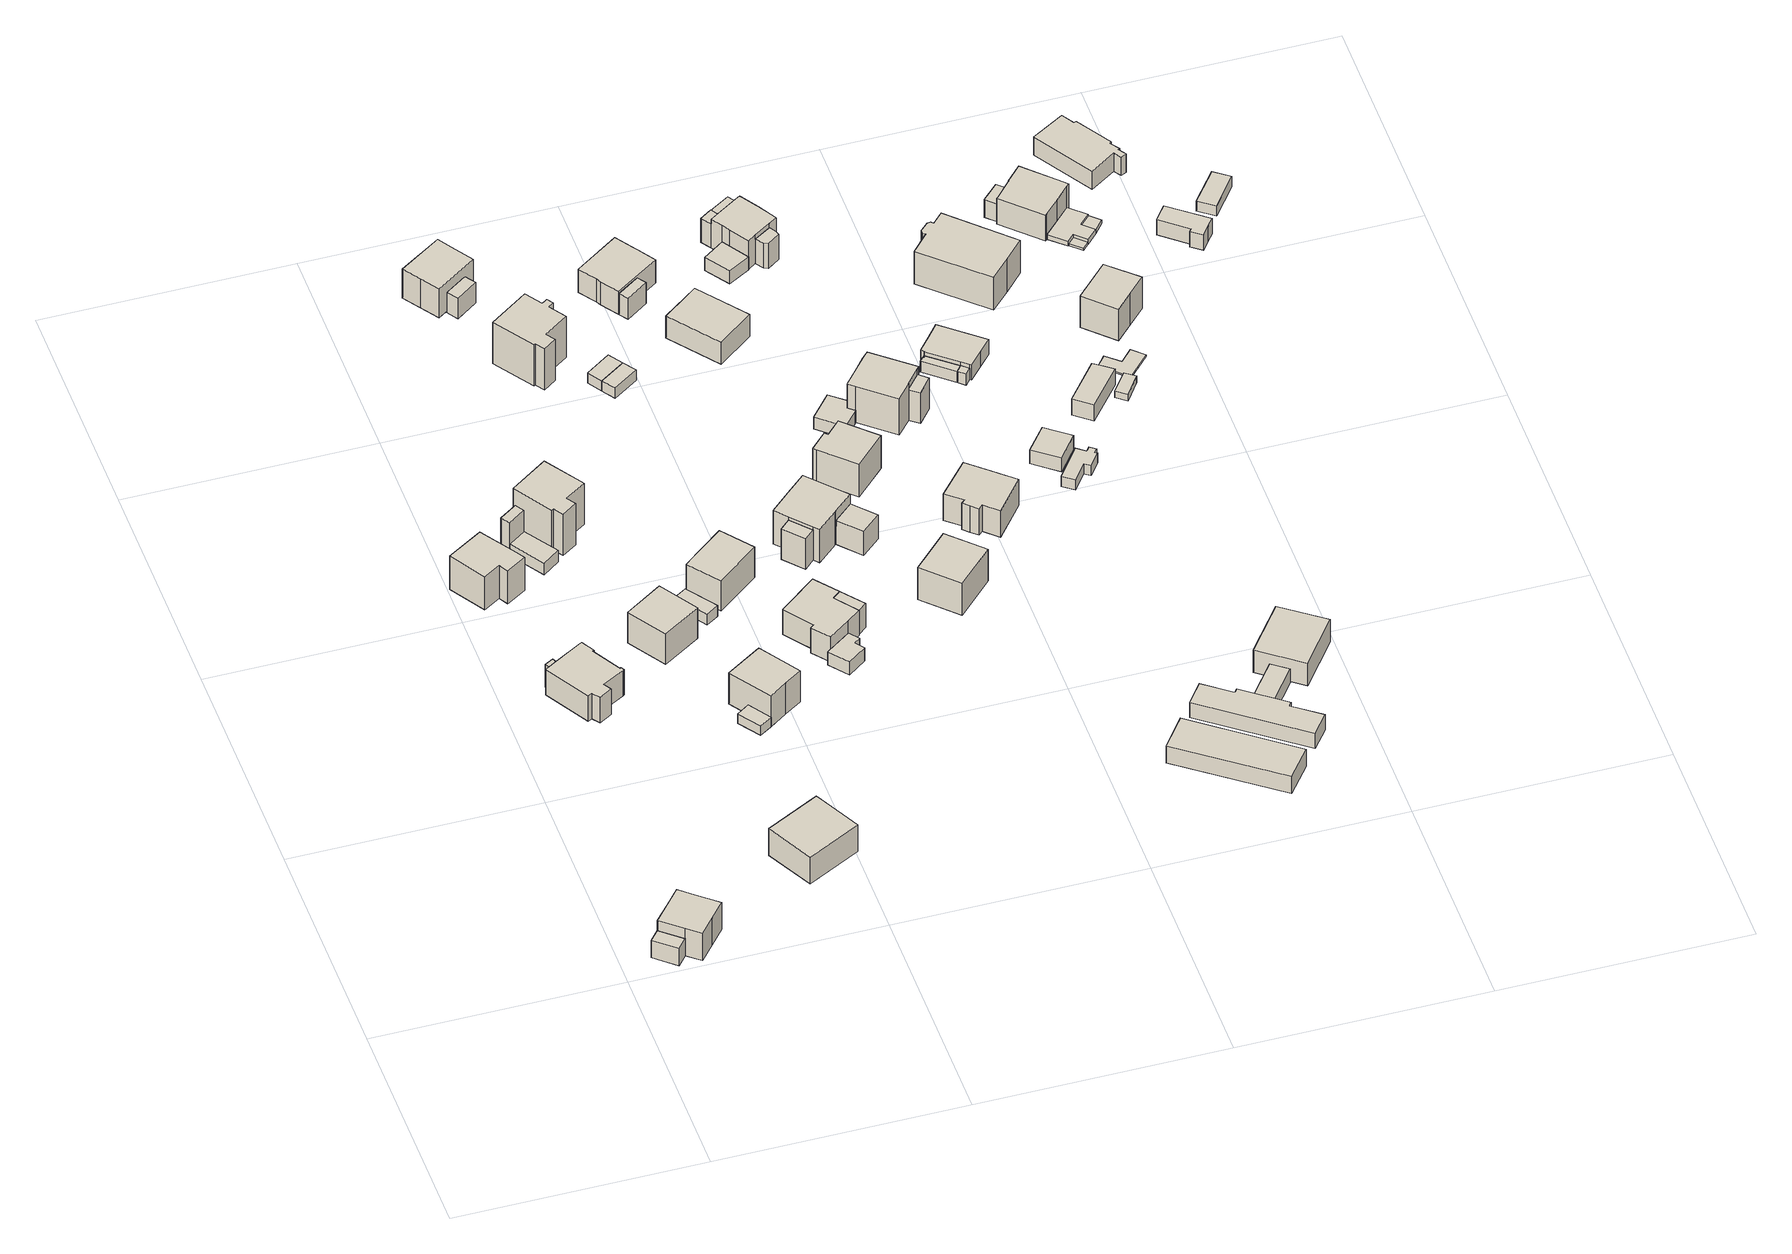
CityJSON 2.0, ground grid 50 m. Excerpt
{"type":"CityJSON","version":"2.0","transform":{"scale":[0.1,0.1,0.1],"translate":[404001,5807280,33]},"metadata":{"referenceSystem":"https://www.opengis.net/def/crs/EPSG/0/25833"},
"CityObjects":{
"building1":{"type":"Building","attributes":{"Gemeindeschluessel":"11000009","function":"31001_1010"},"address":[{"country":"Germany","locality":"Berlin","thoroughfareNumber":"41","thoroughfareName":"Birkheidering"}],"children":["building1-1","building1-2"]},
"building1-1":{"type":"BuildingPart","attributes":{"BezugspunktDach":"2200","measuredHeight":9.23,"storeysAboveGround":1},"parents":["building1"],"geometry":[{"type":"MultiSurface","lod":"1","boundaries":[[[0,1,2,3,4,5,6,7,8]],[[9,10,11,12,13,14,15,16,17]],[[9,17,8,7]],[[10,9,7,6]],[[11,10,6,5]],[[12,11,5,4]],[[13,12,4,3]],[[14,13,3,2]],[[15,14,2,1]],[[16,15,1,0]],[[18,19,0,8]],[[17,16,19,18]]]}]},
"building1-2":{"type":"BuildingPart","attributes":{"BezugspunktDach":"2200","measuredHeight":4.32,"storeysAboveGround":1},"parents":["building1"],"geometry":[{"type":"Solid","lod":"1","boundaries":[[[[20,19,18,21]],[[17,16,22,23]],[[17,23,21,18]],[[22,16,19,20]],[[23,22,20,21]],[[18,19,16,17]]]]}]},
"building2":{"type":"Building","attributes":{"Gemeindeschluessel":"11000009","BezugspunktDach":"2200","function":"51009_1610","measuredHeight":4.04,"storeysAboveGround":0},"address":[{"country":"Germany","locality":"Berlin"}],"geometry":[{"type":"Solid","lod":"1","boundaries":[[[[24,25,26,27]],[[28,29,30,31]],[[28,31,27,26]],[[29,28,26,25]],[[30,29,25,24]],[[31,30,24,27]]]]}]},
"building3":{"type":"Building","attributes":{"Gemeindeschluessel":"11000009","function":"31001_1010"},"address":[{"country":"Germany","locality":"Berlin","thoroughfareNumber":"35","thoroughfareName":"Birkheidering"}],"children":["building3-1","building3-2"]},
"building3-1":{"type":"BuildingPart","attributes":{"BezugspunktDach":"2200","measuredHeight":8.77,"storeysAboveGround":2},"parents":["building3"],"geometry":[{"type":"MultiSurface","lod":"1","boundaries":[[[32,33,34,35,36,37,38,39,40,41,42,43,44,45,46,47]],[[48,49,50,51,52,53,54,55,56,57,58,59,60,61,62,63]],[[64,65,48,63,47,46]],[[66,64,46,45]],[[49,48,65,67]],[[50,49,45,44]],[[51,50,44,43]],[[52,51,43,42]],[[53,52,42,41]],[[54,53,41,40]],[[55,54,40,39]],[[56,55,39,38]],[[57,56,38,37]],[[58,57,37,36]],[[59,58,36,35]],[[60,59,35,34]],[[61,60,34,33]],[[62,61,33,32]],[[63,62,32,47]]]}]},
"building3-2":{"type":"BuildingPart","attributes":{"BezugspunktDach":"2200","measuredHeight":5.6,"storeysAboveGround":2},"parents":["building3"],"geometry":[{"type":"Solid","lod":"1","boundaries":[[[[64,66,68,69]],[[70,67,65,71]],[[70,71,69,68]],[[67,70,68,66]],[[71,65,64,69]],[[65,67,66,64]]]]}]},
"building4":{"type":"Building","attributes":{"Gemeindeschluessel":"11000009","BezugspunktDach":"2200","function":"31001_1010","measuredHeight":9.85,"storeysAboveGround":2},"address":[{"country":"Germany","locality":"Berlin","thoroughfareNumber":"36","thoroughfareName":"Birkheidering"}],"geometry":[{"type":"Solid","lod":"1","boundaries":[[[[72,73,74,75,76,77,78]],[[79,80,81,82,83,84,85]],[[79,85,78,77]],[[80,79,77,76]],[[81,80,76,75]],[[82,81,75,74]],[[83,82,74,73]],[[84,83,73,72]],[[85,84,72,78]]]]}]},
"building5":{"type":"Building","attributes":{"Gemeindeschluessel":"11000009","BezugspunktDach":"2200","function":"31001_1010","measuredHeight":6.63,"storeysAboveGround":2},"address":[{"country":"Germany","locality":"Berlin","thoroughfareNumber":"39","thoroughfareName":"Birkheidering"}],"geometry":[{"type":"Solid","lod":"1","boundaries":[[[[86,87,88,89]],[[90,91,92,93]],[[90,93,89,88]],[[91,90,88,87]],[[92,91,87,86]],[[93,92,86,89]]]]}]},
"building6":{"type":"Building","attributes":{"Gemeindeschluessel":"11000009","BezugspunktDach":"2200","function":"51009_1610","measuredHeight":8.14,"storeysAboveGround":0},"address":[{"country":"Germany","locality":"Berlin"}],"geometry":[{"type":"Solid","lod":"1","boundaries":[[[[94,95,96,97]],[[98,99,100,101]],[[98,101,97,96]],[[99,98,96,95]],[[100,99,95,94]],[[101,100,94,97]]]]}]},
"building7":{"type":"Building","attributes":{"Gemeindeschluessel":"11000009","BezugspunktDach":"2200","function":"31001_2000","measuredHeight":2.88,"storeysAboveGround":1},"address":[{"country":"Germany","locality":"Berlin","thoroughfareNumber":"32 (1)","thoroughfareName":"Birkheidering"}],"geometry":[{"type":"Solid","lod":"1","boundaries":[[[[102,103,104,105]],[[106,107,108,109]],[[106,109,105,104]],[[107,106,104,103]],[[108,107,103,102]],[[109,108,102,105]]]]}]},
"building8":{"type":"Building","attributes":{"Gemeindeschluessel":"11000009","BezugspunktDach":"2200","function":"31001_1010","measuredHeight":10.4,"storeysAboveGround":3},"address":[{"country":"Germany","locality":"Berlin","thoroughfareNumber":"32","thoroughfareName":"Birkheidering"},{"country":"Germany","locality":"Berlin","thoroughfareNumber":"34","thoroughfareName":"Steinbindeweg"}],"geometry":[{"type":"Solid","lod":"1","boundaries":[[[[110,111,112,113,114,115,116,117]],[[118,119,120,121,122,123,124,125]],[[118,125,117,116]],[[119,118,116,115]],[[120,119,115,114]],[[121,120,114,113]],[[122,121,113,112]],[[123,122,112,111]],[[124,123,111,110]],[[125,124,110,117]]]]}]},
"building9":{"type":"Building","attributes":{"Gemeindeschluessel":"11000009","BezugspunktDach":"2200","function":"31001_1010","measuredHeight":8.31,"storeysAboveGround":2},"address":[{"country":"Germany","locality":"Berlin","thoroughfareNumber":"33A","thoroughfareName":"Birkheidering"}],"geometry":[{"type":"Solid","lod":"1","boundaries":[[[[126,127,128,129]],[[130,131,132,133]],[[130,133,129,128]],[[131,130,128,127]],[[132,131,127,126]],[[133,132,126,129]]]]}]},
"building10":{"type":"Building","attributes":{"Gemeindeschluessel":"11000009","BezugspunktDach":"2200","function":"31001_2000","measuredHeight":2.64,"storeysAboveGround":1},"address":[{"country":"Germany","locality":"Berlin","thoroughfareNumber":"33 (1)","thoroughfareName":"Birkheidering"}],"geometry":[{"type":"Solid","lod":"1","boundaries":[[[[134,135,136,137]],[[138,139,140,141]],[[138,141,137,136]],[[139,138,136,135]],[[140,139,135,134]],[[141,140,134,137]]]]}]},
"building11":{"type":"Building","attributes":{"Gemeindeschluessel":"11000009","BezugspunktDach":"2200","function":"31001_1010","measuredHeight":10.61,"storeysAboveGround":2},"address":[{"country":"Germany","locality":"Berlin","thoroughfareNumber":"33","thoroughfareName":"Birkheidering"}],"geometry":[{"type":"Solid","lod":"1","boundaries":[[[[142,143,144,145,146,147]],[[148,149,150,151,139,152]],[[148,152,147,146]],[[149,148,146,145]],[[150,149,145,144]],[[151,150,144,143]],[[139,151,143,142]],[[152,139,142,147]]]]}]},
"building12":{"type":"Building","attributes":{"Gemeindeschluessel":"11000009","BezugspunktDach":"2200","function":"31001_2463","measuredHeight":2.7,"storeysAboveGround":1},"address":[{"country":"Germany","locality":"Berlin","thoroughfareNumber":"31A (1)","thoroughfareName":"Birkheidering"}],"geometry":[{"type":"Solid","lod":"1","boundaries":[[[[153,154,155,156]],[[157,158,159,160]],[[157,160,156,155]],[[158,157,155,154]],[[159,158,154,153]],[[160,159,153,156]]]]}]},
"building13":{"type":"Building","attributes":{"Gemeindeschluessel":"11000009","BezugspunktDach":"2200","function":"31001_1010","measuredHeight":7.67,"storeysAboveGround":2},"address":[{"country":"Germany","locality":"Berlin","thoroughfareNumber":"31A","thoroughfareName":"Birkheidering"}],"geometry":[{"type":"Solid","lod":"1","boundaries":[[[[161,162,163,164]],[[165,166,167,168]],[[165,168,164,163]],[[166,165,163,162]],[[167,166,162,161]],[[168,167,161,164]]]]}]},
"building14":{"type":"Building","attributes":{"Gemeindeschluessel":"11000009","function":"31001_1010"},"address":[{"country":"Germany","locality":"Berlin","thoroughfareNumber":"31","thoroughfareName":"Steinbindeweg"}],"children":["building14-1","building14-2"]},
"building14-1":{"type":"BuildingPart","attributes":{"BezugspunktDach":"2200","measuredHeight":8.94,"storeysAboveGround":2},"parents":["building14"],"geometry":[{"type":"MultiSurface","lod":"1","boundaries":[[[169,170,171,172,173,174]],[[175,176,177,178,179,180]],[[175,180,174,173]],[[176,175,173,172]],[[177,176,172,171]],[[178,181,182,183,184,177,171,170]],[[179,178,170,169]],[[180,179,169,174]],[[184,183,182,181]]]}]},
"building14-2":{"type":"BuildingPart","attributes":{"BezugspunktDach":"2200","measuredHeight":5.64,"storeysAboveGround":2},"parents":["building14"],"geometry":[{"type":"MultiSurface","lod":"1","boundaries":[[[185,186,183,182]],[[187,188,189,190]],[[187,190,181,184]],[[188,187,183,186]],[[189,188,186,185]],[[190,189,185,182]],[[184,181,182,183]]]}]},
"building15":{"type":"Building","attributes":{"Gemeindeschluessel":"11000009","BezugspunktDach":"2200","function":"31001_1010","measuredHeight":10.27,"storeysAboveGround":3},"address":[{"country":"Germany","locality":"Berlin","thoroughfareNumber":"33","thoroughfareName":"Steinbindeweg"}],"geometry":[{"type":"Solid","lod":"1","boundaries":[[[[191,192,193,194,195,196,197,198,199,200,201,202]],[[203,204,205,206,207,208,209,210,211,212,213,214]],[[203,214,202,201]],[[204,203,201,200]],[[205,204,200,199]],[[206,205,199,198]],[[207,206,198,197]],[[208,207,197,196]],[[209,208,196,195]],[[210,209,195,194]],[[211,210,194,193]],[[212,211,193,192]],[[213,212,192,191]],[[214,213,191,202]]]]}]},
"building16":{"type":"Building","attributes":{"Gemeindeschluessel":"11000009","function":"31001_1010"},"address":[{"country":"Germany","locality":"Berlin","thoroughfareNumber":"31","thoroughfareName":"Birkheidering"}],"children":["building16-1","building16-2"]},
"building16-1":{"type":"BuildingPart","attributes":{"BezugspunktDach":"2200","measuredHeight":6.25,"storeysAboveGround":2},"parents":["building16"],"geometry":[{"type":"MultiSurface","lod":"1","boundaries":[[[215,216,217,218,219,220,221,222,223]],[[224,225,226,227,228,229,230,231,232]],[[224,232,223,222]],[[225,224,222,221]],[[226,225,221,220]],[[227,226,220,219]],[[228,227,219,218]],[[233,234,218,217]],[[229,228,229,235]],[[230,229,217,216]],[[231,230,216,215]],[[232,231,215,223]],[[235,229,228,234,233]]]}]},
"building16-2":{"type":"BuildingPart","attributes":{"BezugspunktDach":"2200","measuredHeight":3.3,"storeysAboveGround":2},"parents":["building16"],"geometry":[{"type":"MultiSurface","lod":"1","boundaries":[[[236,237,238,239,234,233,240]],[[229,228,241,242,243,244,245]],[[229,245,240,233]],[[241,228,234,239]],[[242,241,239,238]],[[243,242,238,237]],[[244,243,237,236]],[[245,244,236,240]],[[229,246,233,234,228]]]}]},
"building17":{"type":"Building","attributes":{"Gemeindeschluessel":"11000009","BezugspunktDach":"2200","function":"31001_2000","measuredHeight":1.28,"storeysAboveGround":1},"address":[{"country":"Germany","locality":"Berlin","thoroughfareNumber":"33 (1)","thoroughfareName":"Steinbindeweg"}],"geometry":[{"type":"Solid","lod":"1","boundaries":[[[[247,248,249,250]],[[251,252,253,254]],[[251,254,250,249]],[[252,251,249,248]],[[253,252,248,247]],[[254,253,247,250]]]]}]},
"building18":{"type":"Building","attributes":{"Gemeindeschluessel":"11000009","BezugspunktDach":"2200","function":"51009_1610","measuredHeight":5.99,"storeysAboveGround":0},"address":[{"country":"Germany","locality":"Berlin"}],"geometry":[{"type":"Solid","lod":"1","boundaries":[[[[219,255,221,220]],[[256,257,258,259]],[[256,259,220,221]],[[257,256,221,255]],[[258,257,255,219]],[[259,258,219,220]]]]}]},
"building19":{"type":"Building","attributes":{"Gemeindeschluessel":"11000009","BezugspunktDach":"2200","function":"31001_2463","measuredHeight":2.56,"storeysAboveGround":1},"address":[{"country":"Germany","locality":"Berlin","thoroughfareNumber":"33 (2)","thoroughfareName":"Steinbindeweg"}],"geometry":[{"type":"Solid","lod":"1","boundaries":[[[[260,261,262,263]],[[264,265,266,267]],[[264,267,263,262]],[[265,264,262,261]],[[266,265,261,260]],[[267,266,260,263]]]]}]},
"building20":{"type":"Building","attributes":{"Gemeindeschluessel":"11000009","BezugspunktDach":"2200","function":"31001_2463","measuredHeight":2.58,"storeysAboveGround":1},"address":[{"country":"Germany","locality":"Berlin","thoroughfareNumber":"28","thoroughfareName":"Birkheidering"}],"geometry":[{"type":"Solid","lod":"1","boundaries":[[[[268,269,261,260]],[[265,270,271,266]],[[265,266,260,261]],[[270,265,261,269]],[[271,270,269,268]],[[266,271,268,260]]]]}]},
"building21":{"type":"Building","attributes":{"Gemeindeschluessel":"11000009","function":"31001_1010"},"address":[{"country":"Germany","locality":"Berlin","thoroughfareNumber":"29","thoroughfareName":"Birkheidering"}],"children":["building21-1","building21-2","building21-3"]},
"building21-1":{"type":"BuildingPart","attributes":{"BezugspunktDach":"2200","measuredHeight":9.13,"storeysAboveGround":1},"parents":["building21"],"geometry":[{"type":"MultiSurface","lod":"1","boundaries":[[[272,273,274,275,276,277,278,279,280]],[[281,282,283,284,285,286,287,288,289]],[[281,289,280,279]],[[282,281,279,278]],[[283,282,278,277]],[[284,290,291,292,277,276]],[[285,284,276,275]],[[286,285,275,274]],[[287,286,274,273]],[[288,293,294,273,272]],[[289,288,272,280]],[[295,291,290,284,296]],[[283,292,291,295]],[[287,294,293,288]]]}]},
"building21-2":{"type":"BuildingPart","attributes":{"BezugspunktDach":"2200","measuredHeight":7.56,"storeysAboveGround":1},"parents":["building21"],"geometry":[{"type":"Solid","lod":"1","boundaries":[[[[297,294,293,298]],[[288,287,299,300]],[[288,300,298,293]],[[299,287,294,297]],[[300,299,297,298]],[[288,293,294,287]]]]}]},
"building21-3":{"type":"BuildingPart","attributes":{"BezugspunktDach":"2200","measuredHeight":6.8,"storeysAboveGround":1},"parents":["building21"],"geometry":[{"type":"MultiSurface","lod":"1","boundaries":[[[301,302,292,291,290]],[[295,283,303,304,284]],[[303,283,292,302]],[[304,303,302,301]],[[284,304,301,290]],[[295,284,290,291]],[[283,305,295,291,292]]]}]},
"building22":{"type":"Building","attributes":{"Gemeindeschluessel":"11000009","function":"31001_1010"},"address":[{"country":"Germany","locality":"Berlin","thoroughfareNumber":"24A","thoroughfareName":"Birkheidering"}],"children":["building22-1","building22-2"]},
"building22-1":{"type":"BuildingPart","attributes":{"BezugspunktDach":"2200","measuredHeight":6.37,"storeysAboveGround":1},"parents":["building22"],"geometry":[{"type":"Solid","lod":"1","boundaries":[[[[306,307,308,309,310,311,312,313]],[[314,315,316,317,318,319,320,321]],[[314,321,313,312]],[[315,314,312,311]],[[316,315,311,310]],[[317,316,310,309]],[[318,317,309,308],[322,318,323,324]],[[319,318,308,307]],[[320,319,307,306]],[[321,320,306,313]],[[323,318,322,324]]]]}]},
"building22-2":{"type":"BuildingPart","attributes":{"BezugspunktDach":"2200","measuredHeight":5.33,"storeysAboveGround":1},"parents":["building22"],"geometry":[{"type":"Solid","lod":"1","boundaries":[[[[325,326,324,323]],[[322,327,328,318]],[[327,322,324,326]],[[328,327,326,325]],[[318,328,325,323]],[[322,318,323,324]]]]}]},
"building23":{"type":"Building","attributes":{"Gemeindeschluessel":"11000009","BezugspunktDach":"2200","function":"31001_1010","measuredHeight":9.18,"storeysAboveGround":2},"address":[{"country":"Germany","locality":"Berlin","thoroughfareNumber":"29A","thoroughfareName":"Birkheidering"}],"geometry":[{"type":"Solid","lod":"1","boundaries":[[[[329,330,331,332]],[[333,334,335,336]],[[333,336,332,331]],[[334,333,331,330]],[[335,334,330,329]],[[336,335,329,332]]]]}]},
"building24":{"type":"Building","attributes":{"Gemeindeschluessel":"11000009","BezugspunktDach":"2200","function":"31001_1010","measuredHeight":6.16,"storeysAboveGround":1},"address":[{"country":"Germany","locality":"Berlin","thoroughfareNumber":"26","thoroughfareName":"Birkheidering"}],"geometry":[{"type":"Solid","lod":"1","boundaries":[[[[337,338,339,340]],[[341,342,343,344]],[[341,344,340,339]],[[342,341,339,338]],[[343,342,338,337]],[[344,343,337,340]]]]}]},
"building25":{"type":"Building","attributes":{"Gemeindeschluessel":"11000009","BezugspunktDach":"2200","function":"31001_1010","measuredHeight":10.32,"storeysAboveGround":2},"address":[{"country":"Germany","locality":"Berlin","thoroughfareNumber":"27","thoroughfareName":"Birkheidering"}],"geometry":[{"type":"Solid","lod":"1","boundaries":[[[[345,346,347,348,349,350,351]],[[352,353,354,355,356,357,358]],[[352,358,351,350]],[[353,352,350,349]],[[354,353,349,348]],[[355,354,348,347]],[[356,355,347,346]],[[357,356,346,345]],[[358,357,345,351]]]]}]},
"building26":{"type":"Building","attributes":{"Gemeindeschluessel":"11000009","BezugspunktDach":"2200","function":"31001_2463","measuredHeight":3.04,"storeysAboveGround":1},"address":[{"country":"Germany","locality":"Berlin","thoroughfareNumber":"25 (1)","thoroughfareName":"Birkheidering"}],"geometry":[{"type":"Solid","lod":"1","boundaries":[[[[359,360,361,362,363,364,365]],[[366,367,368,369,370,371,372]],[[366,372,365,364]],[[367,366,364,363]],[[368,367,363,362]],[[369,368,362,361]],[[370,369,361,360]],[[371,370,360,359]],[[372,371,359,365]]]]}]},
"building27":{"type":"Building","attributes":{"Gemeindeschluessel":"11000009","BezugspunktDach":"2200","function":"31001_2000","measuredHeight":3.25,"storeysAboveGround":1},"address":[{"country":"Germany","locality":"Berlin","thoroughfareNumber":"24 (1)","thoroughfareName":"Birkheidering"}],"geometry":[{"type":"Solid","lod":"1","boundaries":[[[[373,374,375,376]],[[377,378,379,380]],[[377,380,376,375]],[[378,377,375,374]],[[379,378,374,373]],[[380,379,373,376]]]]}]},
"building28":{"type":"Building","attributes":{"Gemeindeschluessel":"11000009","BezugspunktDach":"2200","function":"31001_1010","measuredHeight":7.38,"storeysAboveGround":2},"address":[{"country":"Germany","locality":"Berlin","thoroughfareNumber":"27A","thoroughfareName":"Birkheidering"}],"geometry":[{"type":"Solid","lod":"1","boundaries":[[[[381,382,383,384,385,386,387,388,389,390,391,392]],[[393,394,395,396,397,398,399,400,401,402,403,404]],[[393,404,392,391]],[[394,393,391,390]],[[395,394,390,389]],[[396,395,389,388]],[[397,396,388,387]],[[398,397,387,386]],[[399,398,386,385]],[[400,399,385,384]],[[401,400,384,383]],[[402,401,383,382]],[[403,402,382,381]],[[404,403,381,392]]]]}]},
"building29":{"type":"Building","attributes":{"Gemeindeschluessel":"11000009","BezugspunktDach":"2200","function":"31001_3080","measuredHeight":4.8,"storeysAboveGround":1},"address":[{"country":"Germany","locality":"Berlin","thoroughfareNumber":"18 (1)","thoroughfareName":"Rabindranath-Tagore-Straße"}],"geometry":[{"type":"Solid","lod":"1","boundaries":[[[[405,406,407,408]],[[409,410,411,412]],[[409,412,408,407]],[[410,409,407,406]],[[411,410,406,405]],[[412,411,405,408]]]]}]},
"building30":{"type":"Building","attributes":{"Gemeindeschluessel":"11000009","function":"31001_1010"},"address":[{"country":"Germany","locality":"Berlin","thoroughfareNumber":"25","thoroughfareName":"Birkheidering"}],"children":["building30-1","building30-2","building30-3"]},
"building30-1":{"type":"BuildingPart","attributes":{"BezugspunktDach":"2200","measuredHeight":10.67,"storeysAboveGround":2},"parents":["building30"],"geometry":[{"type":"MultiSurface","lod":"1","boundaries":[[[413,414,415,416,417,418,419,420,421,422,423]],[[367,424,425,426,427,428,429,430,431,369,368]],[[367,368,423,422]],[[424,367,422,421]],[[432,433,421,420]],[[426,425,420,419]],[[427,426,419,418]],[[428,427,418,417]],[[434,435,417,416]],[[436,434,416,415]],[[431,430,415,414]],[[369,431,414,413]],[[368,369,413,423]],[[425,424,433,432]],[[437,429,428,435,434]],[[438,430,429,434,436]]]}]},
"building30-2":{"type":"BuildingPart","attributes":{"BezugspunktDach":"2200","measuredHeight":6.37,"storeysAboveGround":2},"parents":["building30"],"geometry":[{"type":"Solid","lod":"1","boundaries":[[[[433,432,439,440]],[[441,425,424,442]],[[441,442,440,439]],[[425,441,439,432]],[[442,424,433,440]],[[425,432,433,424]]]]}]},
"building30-3":{"type":"BuildingPart","attributes":{"BezugspunktDach":"2200","measuredHeight":7.8,"storeysAboveGround":2},"parents":["building30"],"geometry":[{"type":"Solid","lod":"1","boundaries":[[[[436,443,444,435,434]],[[428,445,446,430,429]],[[445,428,435,444]],[[446,445,444,443]],[[430,446,443,436]],[[434,435,428,429]],[[429,430,436,434]]]]}]},
"building31":{"type":"Building","attributes":{"Gemeindeschluessel":"11000009","function":"31001_1010"},"address":[{"country":"Germany","locality":"Berlin","thoroughfareNumber":"24","thoroughfareName":"Birkheidering"}],"children":["building31-1","building31-2","building31-3","building31-4"]},
"building31-1":{"type":"BuildingPart","attributes":{"BezugspunktDach":"2200","measuredHeight":8.54,"storeysAboveGround":3},"parents":["building31"],"geometry":[{"type":"MultiSurface","lod":"1","boundaries":[[[447,448,449,450,451,452,453,454,455,456,457]],[[458,459,460,461,462,463,464,465,466,467,468]],[[469,470,457,456]],[[468,470,468,458]],[[471,472,456,455]],[[460,459,455,454]],[[461,460,454,453]],[[462,461,453,452]],[[463,462,452,451]],[[473,474,463,464,463,451,450]],[[465,464,450,449]],[[466,465,449,448]],[[467,466,448,447]],[[468,467,447,457]],[[458,468,470,469]],[[475,459,458,472,471]],[[464,463,474,473]]]}]},
"building31-2":{"type":"BuildingPart","attributes":{"BezugspunktDach":"2200","measuredHeight":5.97,"storeysAboveGround":3},"parents":["building31"],"geometry":[{"type":"MultiSurface","lod":"1","boundaries":[[[472,471,476,477]],[[478,459,458,479]],[[478,479,477,476]],[[459,478,476,471]],[[479,458,479,477]],[[459,480,471,472,458]],[[472,477,479,458]]]}]},
"building31-3":{"type":"BuildingPart","attributes":{"BezugspunktDach":"2200","measuredHeight":6.04,"storeysAboveGround":3},"parents":["building31"],"geometry":[{"type":"MultiSurface","lod":"1","boundaries":[[[470,469,481,482]],[[479,458,468,483]],[[479,483,482,481]],[[472,477,481,469]],[[483,468,470,482]],[[458,479,477,472]],[[468,458,469,470]]]}]},
"building31-4":{"type":"BuildingPart","attributes":{"BezugspunktDach":"2200","measuredHeight":6.21,"storeysAboveGround":3},"parents":["building31"],"geometry":[{"type":"MultiSurface","lod":"1","boundaries":[[[484,485,486,487,474,473]],[[463,488,489,490,491,464]],[[488,463,474,487]],[[489,488,487,486]],[[490,489,486,485]],[[491,490,485,484]],[[464,491,484,473]],[[463,464,492,473,474,493]]]}]},
"building32":{"type":"Building","attributes":{"Gemeindeschluessel":"11000009","BezugspunktDach":"2200","function":"31001_2000","measuredHeight":0.004,"storeysAboveGround":1},"address":[{"country":"Germany","locality":"Berlin","thoroughfareNumber":"27 (1)","thoroughfareName":"Birkheidering"}]},
"building33":{"type":"Building","attributes":{"Gemeindeschluessel":"11000009","BezugspunktDach":"2200","function":"31001_3080","measuredHeight":3.84,"storeysAboveGround":1},"address":[{"country":"Germany","locality":"Berlin","thoroughfareNumber":"18 (2)","thoroughfareName":"Rabindranath-Tagore-Straße"}],"geometry":[{"type":"Solid","lod":"1","boundaries":[[[[494,495,496,497,498,499,500,501]],[[502,503,504,505,506,507,508,509]],[[502,509,501,500]],[[503,502,500,499]],[[504,503,499,498]],[[505,504,498,497]],[[506,505,497,496]],[[507,506,496,495]],[[508,507,495,494]],[[509,508,494,501]]]]}]},
"building34":{"type":"Building","attributes":{"Gemeindeschluessel":"11000009","BezugspunktDach":"2200","function":"51009_1610","measuredHeight":3.45,"storeysAboveGround":0},"address":[{"country":"Germany","locality":"Berlin"}],"geometry":[{"type":"Solid","lod":"1","boundaries":[[[[510,511,512,513]],[[514,515,516,517]],[[514,517,513,512]],[[515,514,512,511]],[[516,515,511,510]],[[517,516,510,513]]]]}]},
"building35":{"type":"Building","attributes":{"Gemeindeschluessel":"11000009","BezugspunktDach":"2200","function":"51009_1610","measuredHeight":2.82,"storeysAboveGround":0},"address":[{"country":"Germany","locality":"Berlin"}],"geometry":[{"type":"Solid","lod":"1","boundaries":[[[[518,519,520,521]],[[522,523,524,525]],[[522,525,521,520]],[[523,522,520,519]],[[524,523,519,518]],[[525,524,518,521]]]]}]},
"building36":{"type":"Building","attributes":{"Gemeindeschluessel":"11000009","function":"31001_1010"},"address":[{"country":"Germany","locality":"Berlin","thoroughfareNumber":"23","thoroughfareName":"Birkheidering"}],"children":["building36-1","building36-2"]},
"building36-1":{"type":"BuildingPart","attributes":{"BezugspunktDach":"2200","measuredHeight":4.83,"storeysAboveGround":1},"parents":["building36"],"geometry":[{"type":"MultiSurface","lod":"1","boundaries":[[[526,527,528,529,530,531,532,533,534,535]],[[536,537,538,539,540,523,522,541,542,543]],[[536,543,535,534]],[[537,536,534,533]],[[538,537,533,532]],[[539,538,532,531]],[[540,539,531,530]],[[523,540,530,529]],[[522,523,529,528]],[[544,520,522,528,527]],[[542,541,527,526]],[[543,542,526,535]],[[541,522,520,544]]]}]},
"building36-2":{"type":"BuildingPart","attributes":{"BezugspunktDach":"2200","measuredHeight":3.09,"storeysAboveGround":1},"parents":["building36"],"geometry":[{"type":"Solid","lod":"1","boundaries":[[[[521,520,544,545]],[[541,522,525,546]],[[541,546,545,544]],[[525,522,520,521]],[[546,525,521,545]],[[522,541,544,520]]]]}]},
"building37":{"type":"Building","attributes":{"Gemeindeschluessel":"11000009","BezugspunktDach":"2200","function":"31001_1313","measuredHeight":3.8,"storeysAboveGround":1},"address":[{"country":"Germany","locality":"Berlin","thoroughfareNumber":"25 (2)","thoroughfareName":"Birkheidering"}],"geometry":[{"type":"Solid","lod":"1","boundaries":[[[[547,548,549,550,551]],[[552,553,554,555,556]],[[552,556,551,550]],[[553,552,550,549]],[[554,553,549,548]],[[555,554,548,547]],[[556,555,547,551]]]]}]},
"building38":{"type":"Building","attributes":{"Gemeindeschluessel":"11000009","BezugspunktDach":"2200","function":"31001_2000","measuredHeight":2.46,"storeysAboveGround":1},"address":[{"country":"Germany","locality":"Berlin","thoroughfareNumber":"25 (3)","thoroughfareName":"Birkheidering"}],"geometry":[{"type":"Solid","lod":"1","boundaries":[[[[557,558,559,560,561,562,563,564,565,566]],[[567,568,569,570,571,572,573,574,575,576]],[[567,576,566,565]],[[568,567,565,564]],[[569,568,564,563]],[[570,569,563,562]],[[571,570,562,561]],[[572,571,561,560]],[[573,572,560,559]],[[574,573,559,558]],[[575,574,558,557]],[[576,575,557,566]]]]}]},
"building39":{"type":"Building","attributes":{"Gemeindeschluessel":"11000009","BezugspunktDach":"2200","function":"31001_3081","measuredHeight":6.63,"storeysAboveGround":1},"address":[{"country":"Germany","locality":"Berlin","thoroughfareNumber":"18 (3)","thoroughfareName":"Rabindranath-Tagore-Straße"}],"geometry":[{"type":"Solid","lod":"1","boundaries":[[[[577,578,579,580]],[[581,582,583,584]],[[581,584,580,579]],[[582,581,579,578]],[[583,582,578,577]],[[584,583,577,580]]]]}]},
"building40":{"type":"Building","attributes":{"Gemeindeschluessel":"11000009","BezugspunktDach":"2200","function":"31001_1010","measuredHeight":11.73,"storeysAboveGround":1},"address":[{"country":"Germany","locality":"Berlin","thoroughfareNumber":"21","thoroughfareName":"Birkheidering"}],"geometry":[{"type":"Solid","lod":"1","boundaries":[[[[585,586,587,588,589,590,591,592,593,594,595,596]],[[597,598,599,600,601,602,603,604,605,606,607,608]],[[597,608,596,595]],[[598,597,595,594]],[[599,598,594,593]],[[600,599,593,592]],[[601,600,592,591]],[[602,601,591,590]],[[603,602,590,589]],[[604,603,589,588]],[[605,604,588,587]],[[606,605,587,586]],[[607,606,586,585]],[[608,607,585,596]]]]}]},
"building41":{"type":"Building","attributes":{"Gemeindeschluessel":"11000009","BezugspunktDach":"2200","function":"31001_2000","measuredHeight":5.16,"storeysAboveGround":1},"address":[{"country":"Germany","locality":"Berlin","thoroughfareNumber":"23 (1)","thoroughfareName":"Birkheidering"}],"geometry":[{"type":"Solid","lod":"1","boundaries":[[[[609,610,611,612,613]],[[614,615,616,617,618]],[[614,618,613,612]],[[615,614,612,611]],[[616,615,611,610]],[[617,616,610,609]],[[618,617,609,613]]]]}]},
"building42":{"type":"Building","attributes":{"Gemeindeschluessel":"11000009","BezugspunktDach":"2200","function":"31001_2000","measuredHeight":1.75,"storeysAboveGround":1},"address":[{"country":"Germany","locality":"Berlin","thoroughfareNumber":"23 (2)","thoroughfareName":"Birkheidering"}],"geometry":[{"type":"Solid","lod":"1","boundaries":[[[[619,620,621,622]],[[623,624,625,626]],[[623,626,622,621]],[[624,623,621,620]],[[625,624,620,619]],[[626,625,619,622]]]]}]},
"building43":{"type":"Building","attributes":{"Gemeindeschluessel":"11000009","BezugspunktDach":"2200","function":"31001_2000","measuredHeight":0.406,"storeysAboveGround":1},"address":[{"country":"Germany","locality":"Berlin","thoroughfareNumber":"21 (2)","thoroughfareName":"Birkheidering"}],"geometry":[{"type":"Solid","lod":"1","boundaries":[[[[627,628,629,630,631,632]],[[633,634,635,636,637,638]],[[633,638,632,631]],[[634,633,631,630]],[[635,634,630,629]],[[636,635,629,628]],[[637,636,628,627]],[[638,637,627,632]]]]}]},
"building44":{"type":"Building","attributes":{"Gemeindeschluessel":"11000009","BezugspunktDach":"2200","function":"31001_1010","measuredHeight":8.83,"storeysAboveGround":1},"address":[{"country":"Germany","locality":"Berlin","thoroughfareNumber":"21 (1)","thoroughfareName":"Birkheidering"}],"geometry":[{"type":"Solid","lod":"1","boundaries":[[[[639,640,641,642,643]],[[644,645,646,647,648]],[[644,648,643,642]],[[645,644,642,641]],[[646,645,641,640]],[[647,646,640,639]],[[648,647,639,643]]]]}]},
"building45":{"type":"Building","attributes":{"Gemeindeschluessel":"11000009","function":"31001_1010"},"address":[{"country":"Germany","locality":"Berlin","thoroughfareNumber":"19","thoroughfareName":"Birkheidering"}],"children":["building45-1","building45-2","building45-3"]},
"building45-1":{"type":"BuildingPart","attributes":{"BezugspunktDach":"2200","measuredHeight":8.21,"storeysAboveGround":1},"parents":["building45"],"geometry":[{"type":"MultiSurface","lod":"1","boundaries":[[[649,650,651,652,653,654,655,656,657,658,659]],[[660,661,662,663,664,665,666,667,668,669,670]],[[660,670,659,658]],[[671,672,658,657]],[[673,671,661,657,656]],[[663,662,656,655]],[[664,663,655,654]],[[665,664,654,653]],[[666,665,653,652]],[[674,675,666,652,651]],[[668,676,674,667,651,650]],[[669,668,650,649]],[[670,669,649,659]],[[661,660,672,671]],[[662,661,671,673]],[[667,666,675,674]],[[667,674,676,668]]]}]},
"building45-2":{"type":"BuildingPart","attributes":{"BezugspunktDach":"2200","measuredHeight":1.16,"storeysAboveGround":1},"parents":["building45"],"geometry":[{"type":"MultiSurface","lod":"1","boundaries":[[[677,678,679,680,681,682,675,676]],[[666,683,684,685,686,687,688,668]],[[683,666,675,682]],[[684,683,682,681]],[[685,684,681,680]],[[686,685,680,679]],[[687,686,679,678]],[[688,687,678,677]],[[668,688,677,676]],[[666,667,674,675]],[[668,676,674,667]]]}]},
"building45-3":{"type":"BuildingPart","attributes":{"BezugspunktDach":"2200","measuredHeight":4.51,"storeysAboveGround":1},"parents":["building45"],"geometry":[{"type":"MultiSurface","lod":"1","boundaries":[[[672,673,689,690,691]],[[692,663,662,660,693]],[[692,693,691,690]],[[663,692,690,689]],[[662,663,689,673]],[[693,660,672,691]],[[660,661,671,672]],[[662,673,671,661]]]}]},
"building46":{"type":"Building","attributes":{"Gemeindeschluessel":"11000009","BezugspunktDach":"2200","function":"51009_1610","measuredHeight":0.514,"storeysAboveGround":0},"address":[{"country":"Germany","locality":"Berlin"}],"geometry":[{"type":"Solid","lod":"1","boundaries":[[[[694,695,696,697]],[[698,699,700,701]],[[698,701,697,696]],[[699,698,696,695]],[[700,699,695,694]],[[701,700,694,697]]]]}]},
"building47":{"type":"Building","attributes":{"Gemeindeschluessel":"11000009","BezugspunktDach":"2200","function":"51009_1610","measuredHeight":0.82,"storeysAboveGround":0},"address":[{"country":"Germany","locality":"Berlin"}],"geometry":[{"type":"Solid","lod":"1","boundaries":[[[[702,703,704,705]],[[706,707,708,709]],[[706,709,705,704]],[[707,706,704,703]],[[708,707,703,702]],[[709,708,702,705]]]]}]},
"building48":{"type":"Building","attributes":{"Gemeindeschluessel":"11000009","BezugspunktDach":"2200","function":"31001_1010","measuredHeight":6.28,"storeysAboveGround":1},"address":[{"country":"Germany","locality":"Berlin","thoroughfareNumber":"17","thoroughfareName":"Birkheidering"}],"geometry":[{"type":"Solid","lod":"1","boundaries":[[[[710,711,712,713,714,715,716,717,718,719,720,721]],[[722,723,724,725,726,727,728,729,730,731,732,733]],[[722,733,721,720]],[[723,722,720,719]],[[724,723,719,718]],[[725,724,718,717]],[[726,725,717,716]],[[727,726,716,715]],[[728,727,715,714]],[[729,728,714,713]],[[730,729,713,712]],[[731,730,712,711]],[[732,731,711,710]],[[733,732,710,721]]]]}]},
"building49":{"type":"Building","attributes":{"Gemeindeschluessel":"11000009","BezugspunktDach":"2200","function":"31001_2000","measuredHeight":4.15,"storeysAboveGround":1},"address":[{"country":"Germany","locality":"Berlin","thoroughfareNumber":"19 (1)","thoroughfareName":"Birkheidering"}],"geometry":[{"type":"Solid","lod":"1","boundaries":[[[[734,735,736,737,738,739,740,741]],[[742,743,744,745,746,747,748,749]],[[742,749,741,740]],[[743,742,740,739]],[[744,743,739,738]],[[745,744,738,737]],[[746,745,737,736]],[[747,746,736,735]],[[748,747,735,734]],[[749,748,734,741]]]]}]},
"building50":{"type":"Building","attributes":{"Gemeindeschluessel":"11000009","BezugspunktDach":"2200","function":"31001_2000","measuredHeight":2.66,"storeysAboveGround":1},"address":[{"country":"Germany","locality":"Berlin","thoroughfareNumber":"17 (2)","thoroughfareName":"Birkheidering"}],"geometry":[{"type":"Solid","lod":"1","boundaries":[[[[750,751,752,753]],[[754,755,756,757]],[[754,757,753,752]],[[755,754,752,751]],[[756,755,751,750]],[[757,756,750,753]]]]}]}
},
"vertices":[
[119,30,80],[145,8,80],[174,42,80],[203,76,80],[181,95,80],[155,117,80],[135,134,80],[106,100,80],[77,66,80],[106,100,12],[135,134,12],[155,117,12],[181,95,12],[203,76,12],[174,42,12],[145,8,12],[119,30,12],[77,66,12],[77,66,55],[119,30,55],
[100,8,55],[58,44,55],[100,8,12],[58,44,12],
[181,95,53],[191,107,53],[162,132,53],[152,120,53],[162,132,13],[191,107,13],[181,95,13],[152,120,13],
[139,679,73],[147,684,73],[158,669,73],[184,684,73],[175,699,73],[220,725,73],[222,726,73],[218,733,73],[216,731,73],[182,790,73],[186,791,73],[170,818,73],[167,817,73],[112,785,73],[95,775,73],[86,770,73],[95,775,9],[112,785,9],[167,817,9],[170,818,9],[186,791,9],[182,790,9],[216,731,9],[218,733,9],[222,726,9],[220,725,9],[175,699,9],[184,684,9],[158,669,9],[147,684,9],[139,679,9],[86,770,9],[95,775,70],[95,775,14],[112,785,70],[112,785,14],
[107,795,70],[90,785,70],[107,795,14],[90,785,14],
[49,1020,90],[83,1041,90],[94,1023,90],[134,1047,90],[123,1065,90],[76,1136,90],[4,1092,90],[76,1136,7],[123,1065,7],[134,1047,7],[94,1023,7],[83,1041,7],[49,1020,7],[4,1092,7],
[394,145,77],[503,201,77],[454,296,77],[345,240,77],[454,296,10],[503,201,10],[394,145,10],[345,240,10],
[135,1143,90],[170,1167,90],[159,1184,90],[124,1160,90],[159,1184,9],[170,1167,9],[135,1143,9],[124,1160,9],
[180,1075,37],[215,1100,37],[170,1167,37],[135,1143,37],[170,1167,8],[215,1100,8],[180,1075,8],[135,1143,8],
[211,1127,114],[215,1130,114],[228,1111,114],[258,1131,114],[246,1150,114],[289,1178,114],[237,1256,114],[161,1204,114],[237,1256,10],[289,1178,10],[246,1150,10],[258,1131,10],[228,1111,10],[215,1130,10],[211,1127,10],[161,1204,10],
[317,773,93],[393,822,93],[344,898,93],[268,849,93],[344,898,16],[393,822,16],[317,773,16],[268,849,16],
[427,548,34],[452,564,34],[422,608,34],[397,591,34],[422,608,10],[452,564,10],[427,548,10],[397,591,10],
[452,564,88],[488,588,88],[523,611,88],[469,691,88],[433,668,88],[397,645,88],[433,668,10],[469,691,10],[523,611,10],[488,588,10],[397,645,10],
[421,851,42],[446,868,42],[403,928,42],[379,913,42],[403,928,15],[446,868,15],[421,851,15],[379,913,15],
[458,884,86],[543,951,86],[495,1012,86],[410,945,86],[495,1012,10],[543,951,10],[458,884,10],[410,945,10],
[178,1815,84],[202,1780,84],[285,1836,84],[262,1871,84],[239,1906,84],[154,1850,84],[239,1906,11],[262,1871,11],[285,1836,11],[202,1780,11],[178,1815,11],[154,1850,11],[220,1792,11],[220,1792,59],[264,1822,59],[264,1822,11],
[235,1770,59],[279,1801,59],[264,1822,8],[279,1801,8],[235,1770,8],[220,1792,8],
[312,1554,115],[315,1556,115],[327,1538,115],[354,1557,115],[341,1575,115],[391,1609,115],[368,1643,115],[379,1650,115],[371,1663,115],[360,1655,115],[337,1689,115],[258,1634,115],[337,1689,12],[360,1655,12],[371,1663,12],[379,1650,12],[368,1643,12],[391,1609,12],[341,1575,12],[354,1557,12],[327,1538,12],[315,1556,12],[312,1554,12],[258,1634,12],
[588,734,74],[580,728,74],[607,694,74],[651,725,74],[678,745,74],[643,791,74],[659,804,74],[622,850,74],[546,790,74],[622,850,11],[659,804,11],[643,791,11],[678,745,11],[651,725,11],[607,694,11],[580,728,11],[588,734,11],[546,790,11],[607,694,44],[651,725,44],[607,694,35],
[630,650,44],[667,678,44],[654,696,44],[666,705,44],[600,688,44],[666,705,11],[654,696,11],[667,678,11],[630,650,11],[600,688,11],[607,694,15],
[378,1667,26],[397,1682,26],[373,1710,26],[357,1698,26],[373,1710,14],[397,1682,14],[378,1667,14],[357,1698,14],
[695,759,74],[659,804,14],[695,759,14],[678,745,14],[643,791,14],
[426,1505,37],[477,1539,37],[458,1567,37],[408,1533,37],[458,1567,11],[477,1539,11],[426,1505,11],[408,1533,11],
[444,1479,37],[495,1513,37],[495,1513,11],[444,1479,11],
[624,1001,94],[659,962,94],[668,952,94],[709,988,94],[711,990,94],[749,1024,94],[682,1098,94],[642,1062,94],[602,1025,94],[642,1062,10],[682,1098,10],[749,1024,10],[711,990,10],[709,988,10],[668,952,10],[659,962,10],[624,1001,10],[602,1025,10],[711,990,70],[730,1007,70],[749,1024,70],[624,1001,86],[659,962,86],[730,1007,10],[714,993,10],
[638,943,86],[604,982,86],[638,943,10],[604,982,10],
[750,946,70],[789,980,70],[789,980,10],[750,946,10],[744,1020,10],
[488,1732,70],[493,1723,70],[517,1688,70],[606,1748,70],[583,1783,70],[580,1787,70],[553,1827,70],[464,1767,70],[553,1827,12],[580,1787,12],[583,1783,12],[606,1748,12],[517,1688,12],[493,1723,12],[488,1732,12],[464,1767,12],[561,1718,12],[517,1688,65],[561,1718,65],
[529,1671,65],[573,1701,65],[573,1701,12],[529,1671,12],
[874,740,90],[946,813,90],[881,877,90],[809,805,90],[881,877,10],[946,813,10],[874,740,10],[809,805,10],
[656,1509,64],[728,1564,64],[653,1661,64],[581,1606,64],[653,1661,9],[728,1564,9],[656,1509,9],[581,1606,9],
[726,1152,96],[788,1092,96],[849,1153,96],[786,1214,96],[758,1185,96],[752,1191,96],[720,1158,96],[752,1191,14],[758,1185,14],[786,1214,14],[849,1153,14],[788,1092,14],[726,1152,14],[720,1158,14],
[812,1249,43],[840,1281,43],[842,1284,43],[829,1295,43],[841,1309,43],[805,1339,43],[764,1291,43],[805,1339,13],[841,1309,13],[829,1295,13],[842,1284,13],[840,1281,13],[812,1249,13],[764,1291,13],
[734,1704,45],[778,1729,45],[744,1782,45],[701,1752,45],[744,1782,13],[778,1729,13],[734,1704,13],[701,1752,13],
[948,961,79],[941,955,79],[953,943,79],[967,931,79],[975,939,79],[1002,914,79],[1059,984,79],[1030,1009,79],[1018,1020,79],[1010,1027,79],[976,1057,79],[916,988,79],[976,1057,13],[1010,1027,13],[1018,1020,13],[1030,1009,13],[1059,984,13],[1002,914,13],[975,939,13],[967,931,13],[953,943,13],[941,955,13],[948,961,13],[916,988,13],
[1301,98,63],[1348,159,63],[1154,307,63],[1107,245,63],[1154,307,20],[1348,159,20],[1301,98,20],[1107,245,20],
[842,1284,104],[908,1228,104],[936,1260,104],[935,1261,104],[963,1294,104],[967,1299,104],[889,1364,104],[877,1351,104],[858,1329,104],[841,1309,104],[829,1295,104],[858,1329,13],[877,1351,13],[889,1364,13],[967,1299,13],[963,1294,13],[935,1261,13],[936,1260,13],[908,1228,13],[877,1351,77],[858,1329,77],[935,1261,90],[963,1294,90],[936,1260,90],[935,1261,79],[936,1260,67],
[865,1351,77],[855,1339,77],[865,1351,13],[855,1339,13],
[954,1246,90],[981,1278,90],[981,1278,13],[954,1246,13],
[744,1782,86],[754,1767,86],[778,1729,86],[794,1740,86],[828,1761,86],[845,1772,86],[822,1810,86],[798,1847,86],[794,1845,86],[753,1819,86],[730,1804,86],[753,1819,14],[794,1845,14],[798,1847,14],[822,1810,14],[845,1772,14],[828,1761,14],[794,1740,14],[778,1729,14],[754,1767,14],[744,1782,14],[730,1804,14],[753,1819,74],[730,1804,74],[794,1845,73],[753,1819,73],[794,1740,76],[828,1761,76],[794,1845,44],
[781,1865,73],[741,1840,73],[781,1865,14],[741,1840,14],[794,1845,70],
[741,1840,74],[717,1824,74],[717,1824,14],
[805,1724,76],[814,1721,76],[839,1738,76],[836,1748,76],[836,1748,14],[839,1738,14],[814,1721,14],[805,1724,14],[794,1740,50],[828,1761,59],
[1378,199,58],[1410,241,58],[1355,283,58],[1361,291,58],[1277,355,58],[1271,347,58],[1216,389,58],[1184,347,58],[1216,389,20],[1271,347,20],[1277,355,20],[1361,291,20],[1355,283,20],[1410,241,20],[1378,199,20],[1184,347,20],
[1336,311,55],[1387,379,55],[1355,403,55],[1304,336,55],[1355,403,20],[1387,379,20],[1336,311,20],[1304,336,20],
[1064,1317,41],[1075,1330,41],[1061,1342,41],[1051,1329,41],[1061,1342,13],[1075,1330,13],[1064,1317,13],[1051,1329,13],
[1007,1389,50],[1006,1387,50],[1061,1342,50],[1075,1330,50],[1078,1328,50],[1104,1357,50],[1128,1383,50],[1048,1450,50],[1025,1422,50],[1001,1394,50],[1025,1422,13],[1048,1450,13],[1128,1383,13],[1104,1357,13],[1078,1328,13],[1006,1387,13],[1007,1389,13],[1001,1394,13],[1006,1387,41],
[995,1376,41],[995,1376,13],
[1161,1047,46],[1200,1098,46],[1176,1117,46],[1152,1136,46],[1112,1085,46],[1152,1136,12],[1176,1117,12],[1200,1098,12],[1161,1047,12],[1112,1085,12],
[1171,992,38],[1197,1028,38],[1209,1020,38],[1230,1048,38],[1226,1051,38],[1232,1059,38],[1220,1068,38],[1213,1059,38],[1195,1073,38],[1148,1009,38],[1195,1073,13],[1213,1059,13],[1220,1068,13],[1232,1059,13],[1226,1051,13],[1230,1048,13],[1209,1020,13],[1197,1028,13],[1171,992,13],[1148,1009,13],
[1415,361,77],[1489,460,77],[1405,523,77],[1331,425,77],[1405,523,21],[1489,460,21],[1415,361,21],[1331,425,21],
[1171,1489,98],[1209,1528,98],[1247,1568,98],[1131,1681,98],[1110,1659,98],[1106,1664,98],[1099,1663,98],[1084,1649,98],[1083,1648,98],[1083,1640,98],[1088,1636,98],[1054,1599,98],[1088,1636,16],[1083,1640,16],[1083,1648,16],[1084,1649,16],[1099,1663,16],[1106,1664,16],[1110,1659,16],[1131,1681,16],[1247,1568,16],[1209,1528,16],[1171,1489,16],[1054,1599,16],
[1258,1155,54],[1323,1235,54],[1305,1249,54],[1287,1262,54],[1223,1183,54],[1287,1262,14],[1305,1249,14],[1323,1235,14],[1258,1155,14],[1223,1183,14],
[1331,1181,37],[1360,1223,37],[1340,1238,37],[1310,1197,37],[1340,1238,20],[1360,1223,20],[1331,1181,20],[1310,1197,20],
[1355,1240,22],[1399,1286,22],[1375,1308,22],[1351,1282,22],[1324,1306,22],[1306,1285,22],[1324,1306,18],[1351,1282,18],[1375,1308,18],[1399,1286,18],[1355,1240,18],[1306,1285,18],
[1365,1347,91],[1398,1381,91],[1432,1415,91],[1374,1469,91],[1309,1402,91],[1374,1469,12],[1432,1415,12],[1398,1381,12],[1365,1347,12],[1309,1402,12],
[1317,1637,78],[1321,1641,78],[1350,1671,78],[1377,1699,78],[1383,1705,78],[1310,1777,78],[1280,1745,78],[1281,1745,78],[1278,1742,78],[1250,1711,78],[1246,1707,78],[1250,1711,14],[1278,1742,14],[1281,1745,14],[1280,1745,14],[1310,1777,14],[1383,1705,14],[1377,1699,14],[1350,1671,14],[1321,1641,14],[1317,1637,14],[1246,1707,14],[1278,1742,59],[1250,1711,59],[1281,1745,59],[1350,1671,26],[1377,1699,26],[1321,1641,26],
[1353,1612,26],[1367,1626,26],[1389,1605,26],[1410,1627,26],[1388,1648,26],[1409,1669,26],[1409,1669,14],[1388,1648,14],[1410,1627,14],[1389,1605,14],[1367,1626,14],[1353,1612,14],
[1280,1745,59],[1262,1763,59],[1230,1731,59],[1262,1763,14],[1230,1731,14],
[1376,1591,20],[1389,1605,20],[1367,1626,20],[1353,1612,20],[1367,1626,15],[1389,1605,15],[1376,1591,15],[1353,1612,15],
[1410,1627,23],[1429,1650,23],[1409,1669,23],[1388,1648,23],[1409,1669,15],[1429,1650,15],[1410,1627,15],[1388,1648,15],
[1440,1744,58],[1492,1778,58],[1502,1763,58],[1513,1769,58],[1503,1784,58],[1506,1786,58],[1493,1805,58],[1497,1808,58],[1452,1879,58],[1447,1877,58],[1432,1902,58],[1366,1863,58],[1432,1902,12],[1447,1877,12],[1452,1879,12],[1497,1808,12],[1493,1805,12],[1506,1786,12],[1503,1784,12],[1513,1769,12],[1502,1763,12],[1492,1778,12],[1440,1744,12],[1366,1863,12],
[1568,1550,52],[1564,1544,52],[1585,1528,52],[1601,1549,52],[1613,1564,52],[1539,1623,52],[1527,1608,52],[1516,1593,52],[1527,1608,13],[1539,1623,13],[1613,1564,13],[1601,1549,13],[1585,1528,13],[1564,1544,13],[1568,1550,13],[1516,1593,13],
[1634,1604,42],[1684,1670,42],[1653,1693,42],[1603,1628,42],[1653,1693,16],[1684,1670,16],[1634,1604,16],[1603,1628,16]
]}
